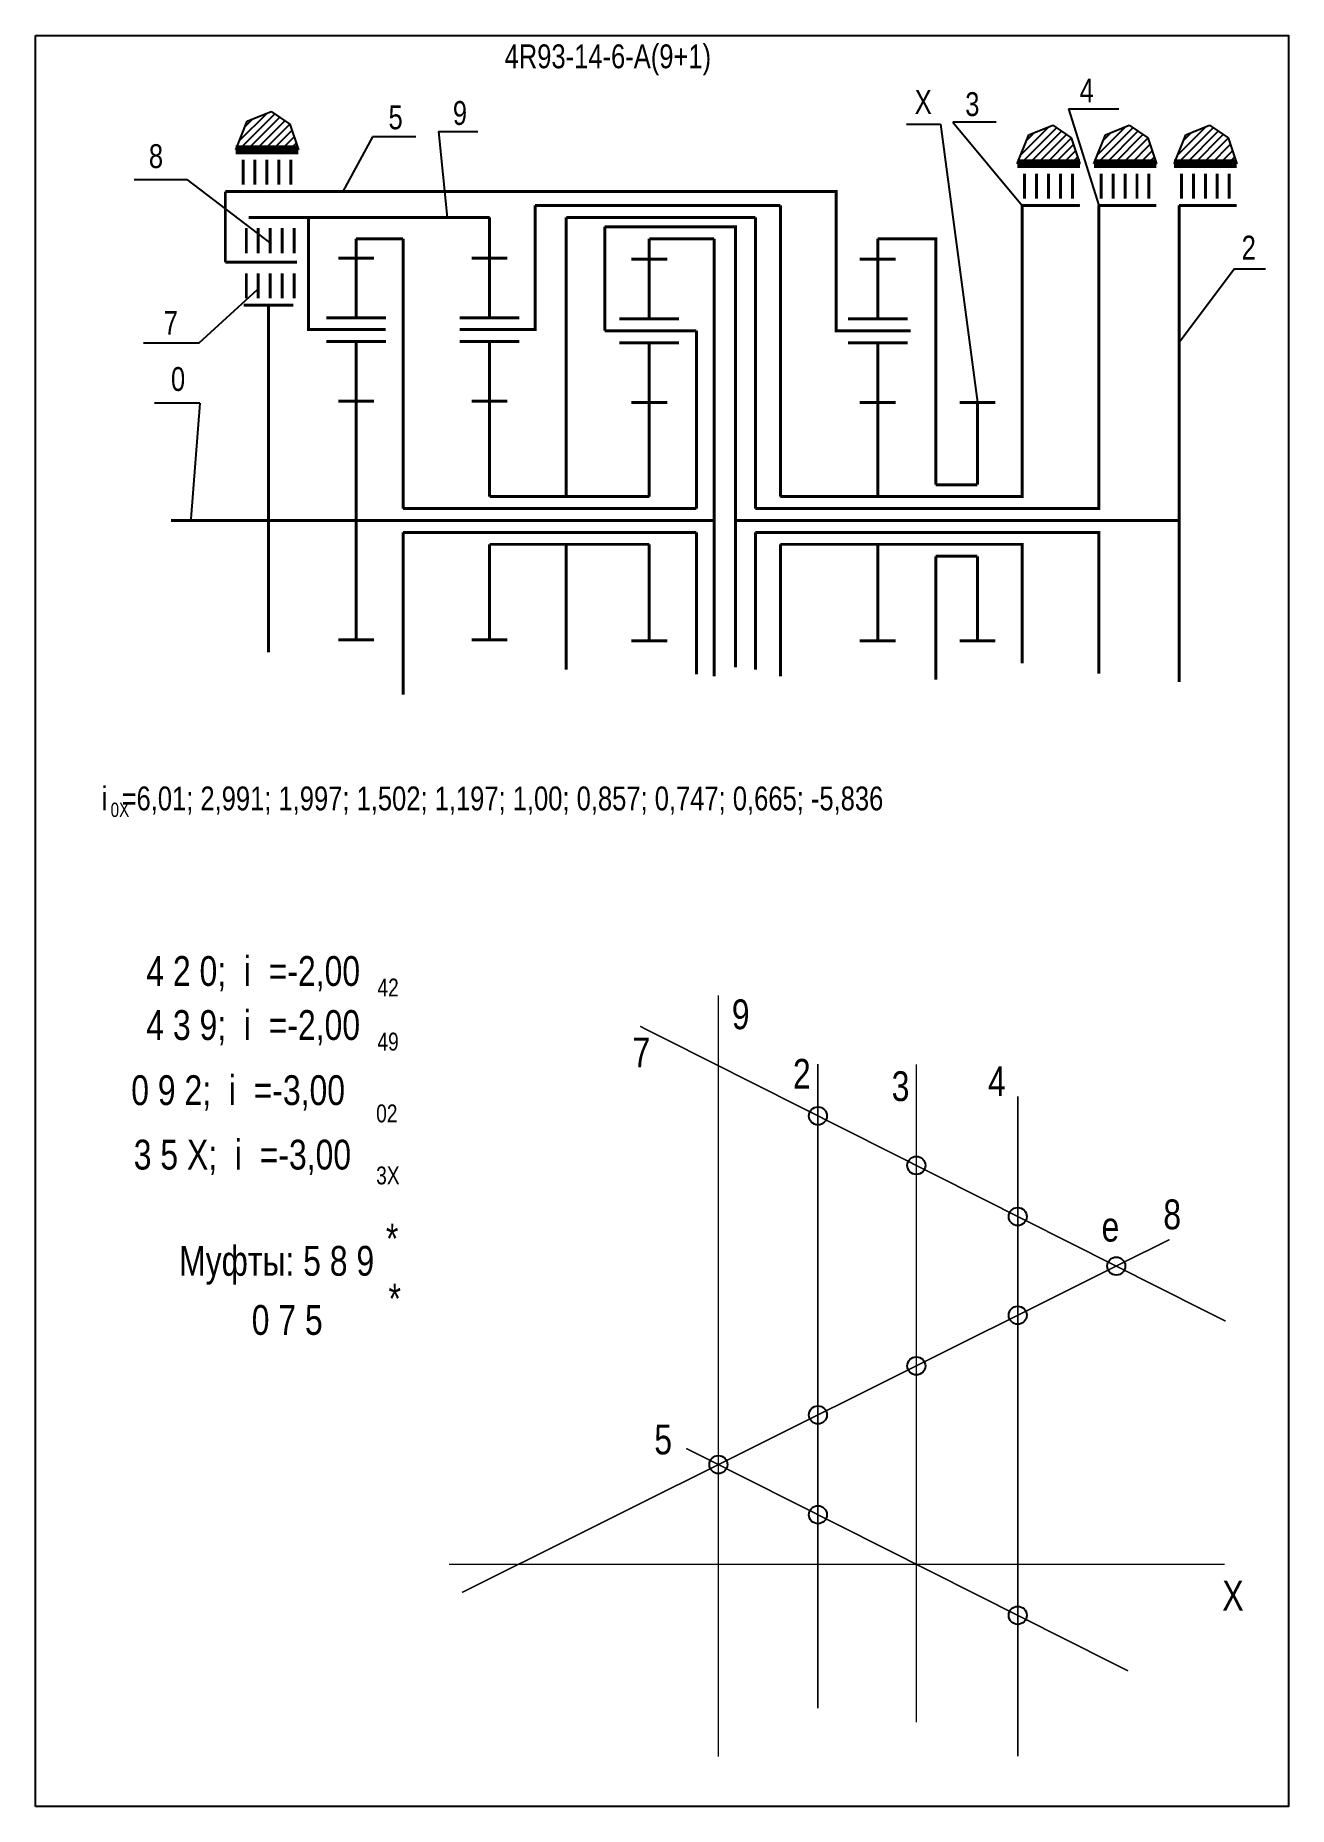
# Model space of a CAD drawing. Extents: x -352 to -142, y 153 to 450.
import ezdxf

# ---------------------------------------------------------------- set-up
doc = ezdxf.new("R2010")
doc.units = 0
doc.header["$LTSCALE"] = 15
doc.layers.get('DEFPOINTS').update_dxf_attribs({"linetype": 'CONTINUOUS'})
doc.layers.add('DIM', color=92, linetype='CONTINUOUS')
doc.layers.add('MAIN', color=5, linetype='CONTINUOUS')
doc.styles.add('AMK', font='amk.shx', dxfattribs={"width": 0.8})

msp = doc.modelspace()

# ---------------------------------------------------------------- hatches: boundary and pattern name
at = {"layer": 'DIM'}
h = msp.add_hatch(dxfattribs=at)
h.set_pattern_fill('_USER', color=0, angle=45, style=0, pattern_type=0)
h.set_pattern_definition([(45, (-66.6309, 4.9894), (-0.7071068, 0.7071068), [])])
h.paths.add_polyline_path([(-316.93, 435.51), (-318.87, 430.69), (-308.37, 430.69), (-309.82, 435.01), (-312.94, 437.13)])
h = msp.add_hatch(dxfattribs=at)
h.set_pattern_fill('_USER', color=0, angle=45, style=0, pattern_type=0)
h.set_pattern_definition([(45, (64.3433, 2.6657), (-0.7071068, 0.7071068), [])])
h.paths.add_polyline_path([(-185.95, 433.18), (-187.9, 428.36), (-177.4, 428.36), (-178.85, 432.69), (-181.96, 434.8)])
h = msp.add_hatch(dxfattribs=at)
h.set_pattern_fill('_USER', color=0, angle=45, style=0, pattern_type=0)
h.set_pattern_definition([(45, (77.1767, 2.6657), (-0.7071068, 0.7071068), [])])
h.paths.add_polyline_path([(-173.12, 433.18), (-175.06, 428.36), (-164.57, 428.36), (-166.02, 432.69), (-169.13, 434.8)])
h = msp.add_hatch(dxfattribs=at)
h.set_pattern_fill('_USER', color=0, angle=45, style=0, pattern_type=0)
h.set_pattern_definition([(45, (90.6343, 2.6657), (-0.7071068, 0.7071068), [])])
h.paths.add_polyline_path([(-159.66, 433.18), (-161.61, 428.36), (-151.11, 428.36), (-152.56, 432.69), (-155.67, 434.8)])

# ---------------------------------------------------------------- linework, layer by layer
at = {"layer": 'DEFPOINTS', "color": 1, "const_width": 0.25}
msp.add_lwpolyline([(-237.98, 161.25), (-237.98, 288.89)], dxfattribs=at)
at = {"layer": 'DEFPOINTS', "const_width": 0.25}
for points in [[(-152.99, 234.26), (-251.08, 283.7)], [(-221.31, 169.35), (-221.31, 277.39)], [(-204.81, 166.99), (-204.81, 277.35)], [(-187.81, 161.3), (-187.81, 271.99)], [(-280.93, 188.77), (-162.39, 247.95)], [(-169.32, 175.61), (-243.37, 212.93)], [(-283.13, 193.5), (-153.13, 193.5)]]:
    msp.add_lwpolyline(points, dxfattribs=at)
at = {"layer": 'DEFPOINTS'}
for centre in [(-221.31, 268.69), (-204.81, 260.38), (-187.81, 251.81), (-171.31, 243.5), (-187.81, 235.26), (-204.81, 226.77), (-221.31, 218.54), (-237.98, 210.21), (-221.31, 201.81), (-187.81, 184.93)]:
    msp.add_circle(centre, 1.51, dxfattribs=at)
at = {"layer": 'DIM', "color": 0}
for p, q in [((-316.93, 435.51), (-312.94, 437.13)), ((-312.94, 437.13), (-309.82, 435.01)), ((-179.31, 437.53), (-170.85, 437.53)), ((-179.31, 437.53), (-174.23, 421.35)), ((-318.87, 430.69), (-316.93, 435.51)), ((-309.82, 435.01), (-308.37, 430.69)), ((-284.88, 433.73), (-278.31, 433.73)), ((-284.88, 433.73), (-283.46, 419.35)), ((-206.46, 434.98), (-200.74, 434.98)), ((-200.74, 434.98), (-194.57, 388.33)), ((-191.43, 435.31), (-198.69, 435.31)), ((-198.69, 435.31), (-187.06, 421.35)), ((-185.95, 433.18), (-181.96, 434.8)), ((-181.96, 434.8), (-178.85, 432.69)), ((-173.12, 433.18), (-169.13, 434.8)), ((-169.13, 434.8), (-166.02, 432.69)), ((-159.66, 433.18), (-155.67, 434.8)), ((-155.67, 434.8), (-152.56, 432.69)), ((-295.94, 432.85), (-300.94, 423.69)), ((-288.69, 432.85), (-295.94, 432.85)), ((-187.9, 428.36), (-185.95, 433.18)), ((-178.85, 432.69), (-177.4, 428.36)), ((-175.06, 428.36), (-173.12, 433.18)), ((-166.02, 432.69), (-164.57, 428.36)), ((-161.61, 428.36), (-159.66, 433.18)), ((-152.56, 432.69), (-151.11, 428.36)), ((-335.86, 425.72), (-327.05, 425.72)), ((-327.05, 425.72), (-312.95, 414.91)), ((-177.43, 421.35), (-187.06, 421.35)), ((-164.6, 421.35), (-174.23, 421.35)), ((-151.14, 421.35), (-160.77, 421.35)), ((-151.5, 410.75), (-160.77, 398.35)), ((-151.5, 410.75), (-146.32, 410.75)), ((-324.98, 398.3), (-315.23, 407.25)), ((-334.32, 398.3), (-324.98, 398.3)), ((-324.89, 388.18), (-332.5, 388.18)), ((-324.89, 388.18), (-326.39, 368.8)), ((-249.56, 364.53), (-249.56, 364.53))]:
    msp.add_line(p, q, dxfattribs=at)
at = {"layer": 'DIM', "color": 0, "const_width": 0.5}
for points in [[(-216.2, 400.33), (-218.26, 400.33), (-218.26, 423.69), (-320.61, 423.69)], [(-320.61, 423.69), (-320.61, 411.84)], [(-306.65, 419.35), (-316.68, 419.35)], [(-276.33, 419.35), (-306.65, 419.35)], [(-303.48, 400.53), (-306.65, 400.53), (-306.65, 419.35)], [(-271.27, 400.53), (-268.7, 400.53), (-268.7, 421.35)], [(-227.58, 421.35), (-268.7, 421.35)], [(-231.77, 419.35), (-263.47, 419.35)], [(-263.47, 419.35), (-263.47, 372.74)], [(-231.77, 370.53), (-174.23, 370.53), (-174.23, 421.35)], [(-231.77, 419.35), (-231.77, 370.53)], [(-227.58, 372.53), (-187.06, 372.53), (-187.06, 421.35)], [(-227.58, 421.35), (-227.58, 372.53)], [(-177.43, 421.35), (-187.06, 421.35)], [(-164.6, 421.35), (-174.23, 421.35)], [(-151.14, 421.35), (-160.77, 421.35)], [(-160.77, 421.35), (-160.77, 341.45)], [(-298.69, 415.77), (-290.81, 415.77)], [(-290.81, 415.77), (-290.81, 370.53)], [(-257.02, 400.33), (-257.02, 417.77)], [(-257.02, 417.77), (-238.7, 417.77)], [(-249.56, 415.77), (-238.7, 415.77)], [(-238.7, 417.77), (-235.13, 417.77), (-235.13, 343.91)], [(-238.7, 415.77), (-238.7, 342.37)], [(-211.28, 415.77), (-201.55, 415.77), (-201.55, 374.53)], [(-308.6, 411.84), (-320.61, 411.84)], [(-309.19, 404.62), (-317.55, 404.62)], [(-313.37, 404.62), (-313.37, 346.4)], [(-241.67, 400.33), (-241.67, 370.53)], [(-201.55, 374.53), (-194.57, 374.53)], [(-276.33, 372.53), (-249.56, 372.53)], [(-329.72, 368.53), (-253.15, 368.53)], [(-290.81, 370.53), (-241.67, 370.53)], [(-258.76, 368.53), (-238.7, 368.53)], [(-235.13, 368.53), (-160.77, 368.53)], [(-290.81, 366.53), (-241.67, 366.53)], [(-290.81, 366.53), (-290.81, 339.32)], [(-241.67, 366.53), (-241.67, 342.73)], [(-231.77, 366.53), (-174.23, 366.53), (-174.23, 342.84)], [(-231.77, 366.53), (-231.77, 343.5)], [(-276.33, 364.53), (-249.56, 364.53)], [(-263.47, 364.74), (-263.47, 343.52)], [(-227.58, 364.53), (-187.06, 364.53), (-187.06, 344.6)], [(-227.58, 364.53), (-227.58, 342.37)], [(-201.55, 362.53), (-194.57, 362.53)], [(-201.55, 362.53), (-201.55, 341.86)]]:
    msp.add_lwpolyline(points, dxfattribs=at)
at = {"layer": 'MAIN'}
for points in [[(-352.43, 152.87), (-352.43, 449.87)], [(-352.43, 449.87), (-142.43, 449.87), (-142.43, 152.87), (-352.43, 152.87)]]:
    msp.add_lwpolyline(points, dxfattribs=at)
at = {"layer": 'MAIN', "color": 0}
for points, const_width in [([(-318.87, 430.69), (-308.37, 430.69)], 1.5), ([(-309.64, 429.04), (-309.64, 424.84)], 0.5), ([(-187.9, 428.36), (-177.4, 428.36)], 1.5), ([(-175.06, 428.36), (-164.57, 428.36)], 1.5), ([(-161.61, 428.36), (-151.11, 428.36)], 1.5), ([(-178.66, 426.71), (-178.66, 422.52)], 0.5), ([(-165.83, 426.71), (-165.83, 422.52)], 0.5), ([(-152.37, 426.71), (-152.37, 422.52)], 0.5), ([(-276.33, 412.53), (-276.33, 419.35)], 0.5), ([(-309.09, 417.55), (-309.09, 413.35)], 0.5), ([(-298.69, 412.53), (-298.69, 415.77)], 0.5), ([(-249.56, 412.33), (-249.56, 415.77)], 0.5), ([(-211.28, 402.33), (-211.28, 415.77)], 0.5), ([(-309.09, 409.99), (-309.09, 405.79)], 0.5), ([(-298.69, 412.53), (-301.69, 412.53)], 0.5), ([(-298.69, 402.53), (-298.69, 412.53)], 0.5), ([(-298.69, 412.53), (-295.69, 412.53)], 0.5), ([(-276.33, 412.53), (-279.33, 412.53)], 0.5), ([(-276.33, 402.53), (-276.33, 412.53)], 0.5), ([(-276.33, 412.53), (-273.33, 412.53)], 0.5), ([(-249.56, 412.33), (-252.56, 412.33)], 0.5), ([(-249.56, 402.33), (-249.56, 412.33)], 0.5), ([(-249.56, 412.33), (-246.56, 412.33)], 0.5), ([(-211.28, 412.33), (-214.28, 412.33)], 0.5), ([(-211.28, 412.33), (-208.28, 412.33)], 0.5), ([(-298.69, 398.53), (-303.69, 398.53)], 0.5), ([(-293.74, 400.53), (-303.48, 400.53)], 0.5), ([(-298.69, 388.53), (-298.69, 398.53), (-293.69, 398.53)], 0.5), ([(-271.27, 400.53), (-281.35, 400.53)], 0.5), ([(-276.33, 398.53), (-281.33, 398.53)], 0.5), ([(-276.33, 388.53), (-276.33, 398.53), (-271.33, 398.53)], 0.5), ([(-241.67, 400.33), (-257.02, 400.33)], 0.5), ([(-249.56, 398.33), (-254.56, 398.33)], 0.5), ([(-249.56, 388.33), (-249.56, 398.33), (-244.56, 398.33)], 0.5), ([(-211.28, 398.33), (-216.28, 398.33)], 0.5), ([(-205.77, 400.33), (-216.2, 400.33)], 0.5), ([(-211.28, 388.33), (-211.28, 398.33), (-206.28, 398.33)], 0.5), ([(-298.69, 388.53), (-301.69, 388.53)], 0.5), ([(-298.69, 368.53), (-298.69, 388.53)], 0.5), ([(-298.69, 388.53), (-295.69, 388.53)], 0.5), ([(-276.33, 388.53), (-279.33, 388.53)], 0.5), ([(-276.33, 372.53), (-276.33, 388.53)], 0.5), ([(-276.33, 388.53), (-273.33, 388.53)], 0.5), ([(-249.56, 388.33), (-252.56, 388.33)], 0.5), ([(-249.56, 372.53), (-249.56, 388.33)], 0.5), ([(-249.56, 388.33), (-246.56, 388.33)], 0.5), ([(-211.28, 388.33), (-214.28, 388.33)], 0.5), ([(-211.28, 372.53), (-211.28, 388.33)], 0.5), ([(-211.28, 388.33), (-208.28, 388.33)], 0.5), ([(-194.57, 388.33), (-197.57, 388.33)], 0.5), ([(-194.57, 374.53), (-194.57, 388.33)], 0.5), ([(-194.57, 388.33), (-191.57, 388.33)], 0.5), ([(-298.69, 368.53), (-298.69, 348.53)], 0.5), ([(-276.33, 364.53), (-276.33, 348.53)], 0.5), ([(-249.56, 364.53), (-249.56, 348.33)], 0.5), ([(-211.28, 364.53), (-211.28, 348.33)], 0.5), ([(-194.57, 362.53), (-194.57, 348.33)], 0.5), ([(-298.69, 348.53), (-301.69, 348.53)], 0.5), ([(-298.69, 348.53), (-295.69, 348.53)], 0.5), ([(-276.33, 348.53), (-279.33, 348.53)], 0.5), ([(-276.33, 348.53), (-273.33, 348.53)], 0.5), ([(-249.56, 348.33), (-252.56, 348.33)], 0.5), ([(-249.56, 348.33), (-246.56, 348.33)], 0.5), ([(-211.28, 348.33), (-214.28, 348.33)], 0.5), ([(-211.28, 348.33), (-208.28, 348.33)], 0.5), ([(-194.57, 348.33), (-197.57, 348.33)], 0.5), ([(-194.57, 348.33), (-191.57, 348.33)], 0.5)]:
    msp.add_lwpolyline(points, dxfattribs=dict(at, const_width=const_width))
for points in [[(-317.64, 429.04, 0.5, 0.5, 0), (-317.64, 424.84, 0.5, 0.5, 0)], [(-315.64, 429.04, 0.5, 0.5, 0), (-315.64, 424.84, 0.5, 0.5, 0)], [(-313.64, 429.04, 0.5, 0.5, 0), (-313.64, 424.84, 0.5, 0.5, 0)], [(-311.64, 429.04, 0.5, 0.5, 0), (-311.64, 424.84, 0.5, 0.5, 0)], [(-186.66, 426.71, 0.5, 0.5, 0), (-186.66, 422.52, 0.5, 0.5, 0)], [(-184.66, 426.71, 0.5, 0.5, 0), (-184.66, 422.52, 0.5, 0.5, 0)], [(-182.66, 426.71, 0.5, 0.5, 0), (-182.66, 422.52, 0.5, 0.5, 0)], [(-180.66, 426.71, 0.5, 0.5, 0), (-180.66, 422.52, 0.5, 0.5, 0)], [(-173.83, 426.71, 0.5, 0.5, 0), (-173.83, 422.52, 0.5, 0.5, 0)], [(-171.83, 426.71, 0.5, 0.5, 0), (-171.83, 422.52, 0.5, 0.5, 0)], [(-169.83, 426.71, 0.5, 0.5, 0), (-169.83, 422.52, 0.5, 0.5, 0)], [(-167.83, 426.71, 0.5, 0.5, 0), (-167.83, 422.52, 0.5, 0.5, 0)], [(-160.37, 426.71, 0.5, 0.5, 0), (-160.37, 422.52, 0.5, 0.5, 0)], [(-158.37, 426.71, 0.5, 0.5, 0), (-158.37, 422.52, 0.5, 0.5, 0)], [(-156.37, 426.71, 0.5, 0.5, 0), (-156.37, 422.52, 0.5, 0.5, 0)], [(-154.37, 426.71, 0.5, 0.5, 0), (-154.37, 422.52, 0.5, 0.5, 0)], [(-317.09, 417.55, 0.5, 0.5, 0), (-317.09, 413.35, 0.5, 0.5, 0)], [(-315.09, 417.55, 0.5, 0.5, 0), (-315.09, 413.35, 0.5, 0.5, 0)], [(-313.09, 417.55, 0.5, 0.5, 0), (-313.09, 413.35, 0.5, 0.5, 0)], [(-311.09, 417.55, 0.5, 0.5, 0), (-311.09, 413.35, 0.5, 0.5, 0)], [(-317.09, 409.99, 0.5, 0.5, 0), (-317.09, 405.79, 0.5, 0.5, 0)], [(-315.09, 409.99, 0.5, 0.5, 0), (-315.09, 405.79, 0.5, 0.5, 0)], [(-313.09, 409.99, 0.5, 0.5, 0), (-313.09, 405.79, 0.5, 0.5, 0)], [(-311.09, 409.99, 0.5, 0.5, 0), (-311.09, 405.79, 0.5, 0.5, 0)], [(-293.69, 402.53, 0.5, 0.5, 0), (-303.69, 402.53, 0.5, 0.5, 0)], [(-271.33, 402.53, 0.5, 0.5, 0), (-281.33, 402.53, 0.5, 0.5, 0)], [(-244.56, 402.33, 0.5, 0.5, 0), (-254.56, 402.33, 0.5, 0.5, 0)], [(-206.28, 402.33, 0.5, 0.5, 0), (-216.28, 402.33, 0.5, 0.5, 0)]]:
    msp.add_lwpolyline(points, format="xyseb", dxfattribs=at)

# ---------------------------------------------------------------- texts
at = {"layer": 'DIM', "color": 0, "style": 'AMK', "width": 0.8}
for s, height, p in [('4R93-14-6-A(9+1)', 4, (-273.81, 444.36)), ('4', 4, (-177.44, 438.64)), ('X', 4, (-205.08, 436.71)), ('3', 4, (-196.61, 436.35)), ('5', 4, (-293.26, 434.13)), ('9', 4, (-282.48, 434.86)), ('8', 4, (-333.42, 427.63)), ('2', 4, (-150.29, 412.29)), ('7', 4, (-330.93, 399.66)), ('0', 4, (-329.72, 390.25)), ('i  =6,01; 2,991; 1,997; 1,502; 1,197; 1,00; 0,857; 0,747; 0,665; -5,836', 4, (-341.32, 319.92)), ('0X', 2.4, (-339.84, 318.81)), ('    4 2 0;  i  =-2,00', 5, (-339.8, 290.48)), ('42', 3, (-295.12, 288.71)), ('9', 5, (-235.73, 283.22)), ('    4 3 9;  i  =-2,00', 5, (-339.8, 281.42)), ('49', 3, (-295.12, 279.64)), ('7', 5, (-252.37, 276.83)), ('2', 5, (-225.49, 273.24)), ('3', 5, (-208.94, 271.17)), ('4', 5, (-192.8, 272)), ('     0 9 2;  i  =-3,00', 5, (-343.81, 270.5)), ('02', 3, (-295.33, 267.6)), ('     3 5 X;  i  =-3,00', 5, (-343.39, 259.69)), ('3X', 3, (-295.33, 257.2)), ('8', 5, (-163.42, 249.67)), ('*', 5, (-293.69, 245.61)), ('e', 5, (-173.77, 247.61)), ('Муфты: 5 8 9', 5, (-328.36, 241.88)), ('*', 5, (-293.26, 235.54)), ('       0 7 5', 5, (-326.59, 231.97)), ('5', 5, (-248.72, 211.92)), ('X', 5, (-153.53, 185.74))]:
    msp.add_text(s, height=height, dxfattribs=at).set_placement(p)

doc.saveas('drawing.dxf')
